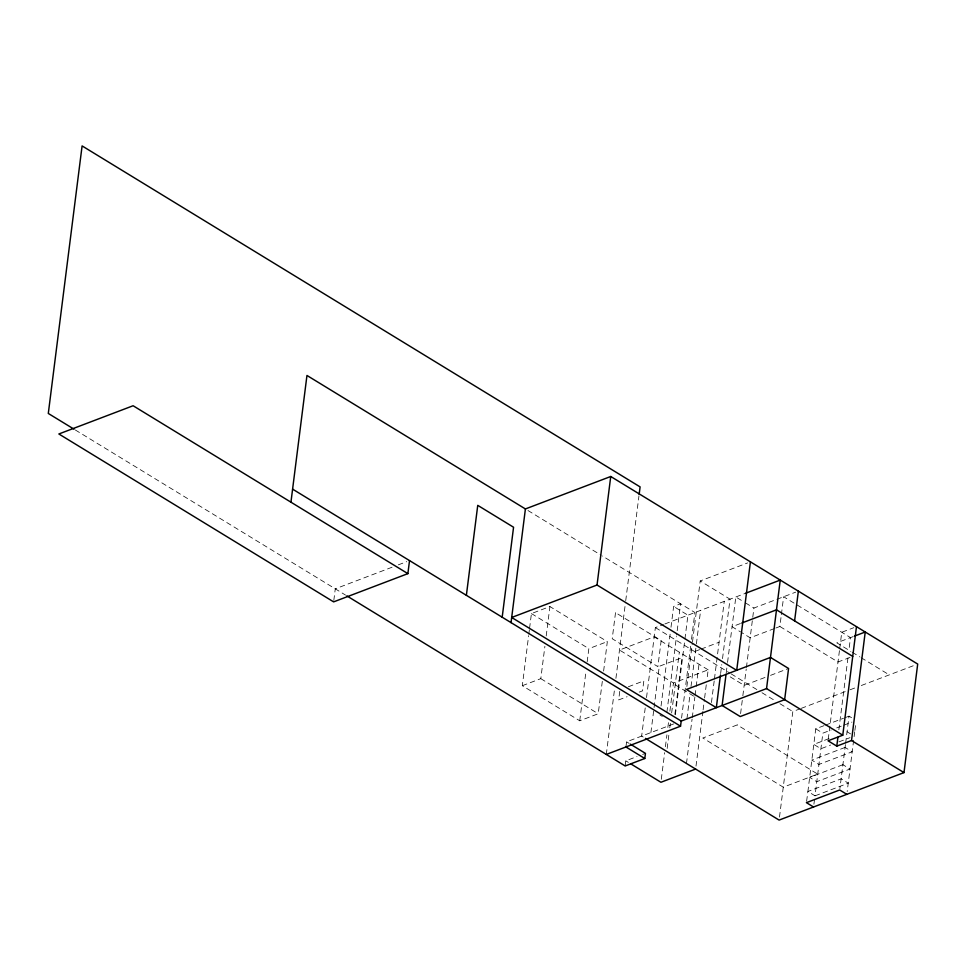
<?xml version="1.0" encoding="UTF-8"?>
<svg xmlns="http://www.w3.org/2000/svg" width="966" height="966" viewBox="0 0 966 966"><rect width="100%" height="100%" fill="white"/><g stroke="black" fill="none" stroke-linecap="round" stroke-linejoin="round"><path stroke-width="0.72" stroke-dasharray="4.83 3.62" d="M824.07 725.647L815.751 728.811L807.902 791.48L815.014 795.827L822.851 733.158L831.171 729.994M333.813 600.429L335.274 588.825L392.715 566.982M602.313 681.368L598.22 713.753L579.733 720.781L522.316 685.691L528.644 635.652M528.825 634.179L529.38 629.772M529.573 628.298L531.433 613.579L549.92 606.551L607.336 641.629L603.617 671.068M522.316 685.691L540.803 678.663L544.896 646.278M546.201 635.978L549.92 606.551M579.733 720.781L586.048 670.742M587.171 661.903L588.837 648.657L607.336 641.629M606.298 754.446L614.593 688.818M615.91 678.373L625.545 602.144M625.727 600.647L638.961 495.884M619.749 691.378L618.675 699.915L627.103 696.715M625.932 746.972L626.584 741.828L673.664 723.92M625.171 765.966L625.811 760.822L637.029 756.547M645.216 707.945L641.653 736.092L644.165 737.626M646.52 697.573L655.371 627.574L663.509 624.471M650.903 732.578L653.885 709.008M654.067 707.535L659.283 666.298L682.032 657.641L674.775 715.082M661.046 706.037L670.247 633.201M670.996 627.248L673.628 606.443L680.595 603.786L676.659 635.012M666.89 712.304L676.466 636.497M661.299 779.308L664.668 752.647M665.417 746.718L666.914 734.872M667.844 727.458L668.593 721.53M669.897 711.169L673.459 683.022L708.163 669.824L706.858 680.197M667.156 748.493L669.027 733.677M669.776 727.76L670.344 723.317M671.648 712.956L679.327 652.195M675.355 714.792L684.749 640.458M684.93 638.973L687.937 615.185L673.628 606.443M681.573 718.076L690.775 645.24M691.523 639.287L694.904 612.529L602.361 555.981M686.874 686.5L692.32 643.38M692.501 641.895L700.205 580.952L747.636 562.912M686.923 718.873L690.074 693.878M691.004 686.524L696.208 645.385M696.389 643.924L700.628 610.355M686.476 763.478L692.079 719.066M692.272 717.581L694.892 696.848M695.073 695.375L696.015 687.961M696.196 686.476L699.01 664.234M696.003 766.11L702.922 711.302M703.115 709.817L704.419 699.444M704.612 697.971L706.665 681.67M711.459 702.548L714.248 680.487M714.429 679.013L724.246 601.383M720.636 673.507L721.771 664.584M722.52 658.643L730.03 599.174L700.205 580.952M726.239 672.831L727.362 663.908M727.555 662.422L735.826 596.976L744.267 602.132M740.596 713.584L742.661 697.259M742.842 695.774L746.223 669.015M746.416 667.53L753.927 608.037L795.682 592.158M775.819 628.033L779.876 626.487L781.18 616.079M781.373 614.593L783.631 596.746L850.503 637.608L848.812 650.987M779.49 817.091L792.82 711.568L799.8 708.899M828.236 739.304L839.502 650.118M839.683 648.621L841.76 632.259L853.811 627.683M838.862 729.777L848.063 656.94M845.443 744.581L839.889 788.594M845.624 743.156L849.029 716.156L852.58 718.33M854.705 731.83L847.182 791.54M854.886 730.417L855.779 723.329M806.61 801.249L807.902 791.48L841.193 778.825L848.293 783.172L815.014 795.827M813.903 804.207L814.64 798.616M398.318 564.856L406.722 561.657M664.862 623.964L745.547 593.281M740.391 623.553L732.059 626.717L740.511 631.885M695.472 651.229L699.638 649.635M701.026 649.116L719.078 642.245M774.466 628.54L750.171 637.789L741.719 632.621M628.371 686.754L643.827 680.873L642.571 690.835L638.357 692.441M853.183 636.594L836.81 642.825L850.889 651.422M764.987 677.456L744.158 685.377L729.668 676.526M770.542 675.355L788.582 668.484M850.044 657.423L837.993 662.012L779.876 626.487M642.644 754.422L645.445 753.359M801.2 708.368L848.728 690.292M850.128 689.76L855.719 687.635M861.31 685.51L914.995 665.103M825.459 725.128L843.487 718.269M844.876 717.738L849.029 716.156M836.725 727.881L842.267 725.78M843.656 725.249L851.976 722.085M829.033 738.592L813.783 744.4L820.883 748.747L830.591 745.052M838.911 741.888L850.008 737.662M852.169 652.207L859.837 656.892M861.117 657.677L889.275 674.884M745.474 602.881L753.927 608.037M527.967 510.519L601.081 555.196M847.061 731.745L850.611 733.918M655.371 627.574L729.873 673.097M731.153 673.882L756.849 689.579M761.981 692.719L774.829 700.567M779.973 703.719L792.82 711.568M815.751 728.811L822.851 733.158M708.163 669.824L654.199 636.848L619.484 650.046L673.459 683.022M675.21 684.822L693.66 696.1M531.433 613.579L588.837 648.657M659.923 714.961L662.302 716.422M540.803 678.663L598.22 713.753M626.584 741.828L629.095 743.361M625.811 760.822L628.323 762.355M75.324 429.979L345.55 595.104M615.523 612.637L612.215 638.731L657.882 666.637L661.179 640.53L615.523 612.637M737.227 724.923L702.813 738.012L783.269 787.181L817.683 774.092L737.227 724.923M845.081 747.43L811.79 760.097L818.902 764.432L852.193 751.777L845.081 747.43M842.895 764.698L809.617 777.352L816.729 781.699L850.008 769.033L842.895 764.698"/><path stroke-width="1.45" d="M290.947 502.187L306.959 375.46L525.407 508.949L610.741 476.492L917.7 664.065L903.995 772.595L779.103 820.086L645.433 738.398M407.881 573.635L133.115 405.744L58.866 433.975L333.632 601.878L407.881 573.635L409.524 560.594M466.373 595.334L477.747 505.351L513.562 527.243L502.187 617.214M511.038 622.623L525.407 508.949M856.48 626.656L842.775 735.186L766.545 688.601L681.199 721.059L511.69 617.467L597.036 585.022L610.741 476.492M639.154 494.387L640.096 486.9L82.098 145.914L48.3 413.46L74.044 429.182M346.842 595.889L625.171 765.966L644.793 758.503L645.445 753.359L630.351 744.134M606.298 754.446L680.547 726.203L681.199 721.059M720.455 674.993L716.325 707.692L686.488 689.47L770.482 657.423L788.582 668.484L784.646 699.662L740.222 716.555L722.109 705.494L726.046 674.316M750.425 561.85L736.708 670.368L597.036 585.022M766.545 688.601L780.25 580.083L745.547 593.281M794.595 620.897L798.363 591.144M842.775 735.186L828.043 740.789L836.798 746.126L837.92 737.215M836.798 746.126L851.529 740.524L865.234 632.005L854.524 636.087M741.779 623.022L776.495 609.824L852.724 656.409M695.629 769.069L660.925 782.267L630.834 763.889M851.529 740.524L903.995 772.595M846.808 794.33L839.708 789.995L806.417 802.649L813.529 806.996M292.601 489.134L680.547 726.203M625.932 746.972L644.793 758.503"/></g></svg>
